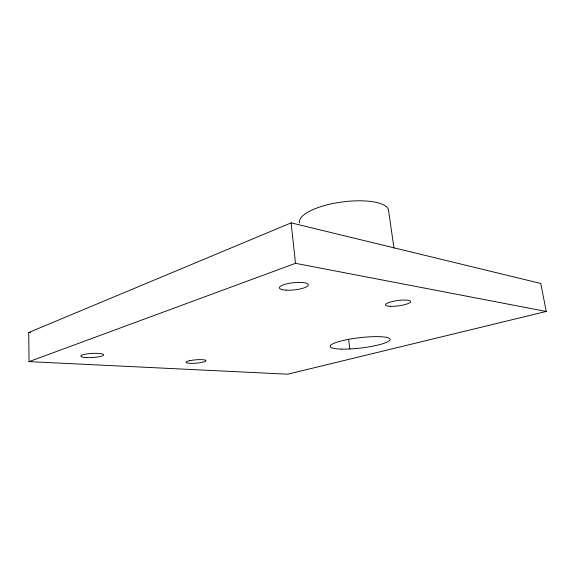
<?xml version="1.0" encoding="UTF-8"?>
<svg xmlns="http://www.w3.org/2000/svg" width="575" height="575" viewBox="0 0 575 575"><rect width="100%" height="100%" fill="white"/><g stroke="black" fill="none" stroke-linecap="round" stroke-linejoin="round"><path stroke-width="0.86" d="M28.75 332.515L291.123 222.863L540.759 283.461L546.25 311.463L287.694 374.196L29.052 361.625L28.75 332.515L30.54 332.652M29.052 361.625L295.493 263.328L546.25 311.463M393.997 248.184L388.369 209.322A45.008 14.634 -7.6 0 0 339.437 202.357A45.008 14.634 -7.6 0 0 299.575 222.928M348.63 339.372L349.816 348.953M291.123 222.863L295.493 263.328M189.707 360.683L187.903 361.15A10.012 1.689 -4.7 0 0 188.269 363.184L190.153 363.335A10.012 1.689 -4.7 0 0 202.184 362.322L203.981 361.862A10.012 1.689 -4.7 0 0 203.845 359.813L201.969 359.655A10.012 1.689 -4.7 0 0 189.707 360.683M341.723 349.104A30.259 5.197 -6.7 0 0 389.908 340.148A30.259 5.197 -6.7 0 0 348.745 339.329A30.259 5.197 -6.7 0 0 341.723 349.104M86.006 357.549A11.45 2.063 -3.3 0 0 103.644 354.933A11.45 2.063 -3.3 0 0 87.033 353.92A11.45 2.063 -3.3 0 0 86.006 357.549M286.206 290.159A14.519 3.623 -6.1 0 0 308.301 285.006A14.519 3.623 -6.1 0 0 287.09 283.762A14.519 3.623 -6.1 0 0 286.206 290.159M390.13 306.317A12.686 2.695 -7.6 0 0 410.5 302.048A12.686 2.695 -7.6 0 0 393.609 301.228A12.686 2.695 -7.6 0 0 390.13 306.317"/></g></svg>
